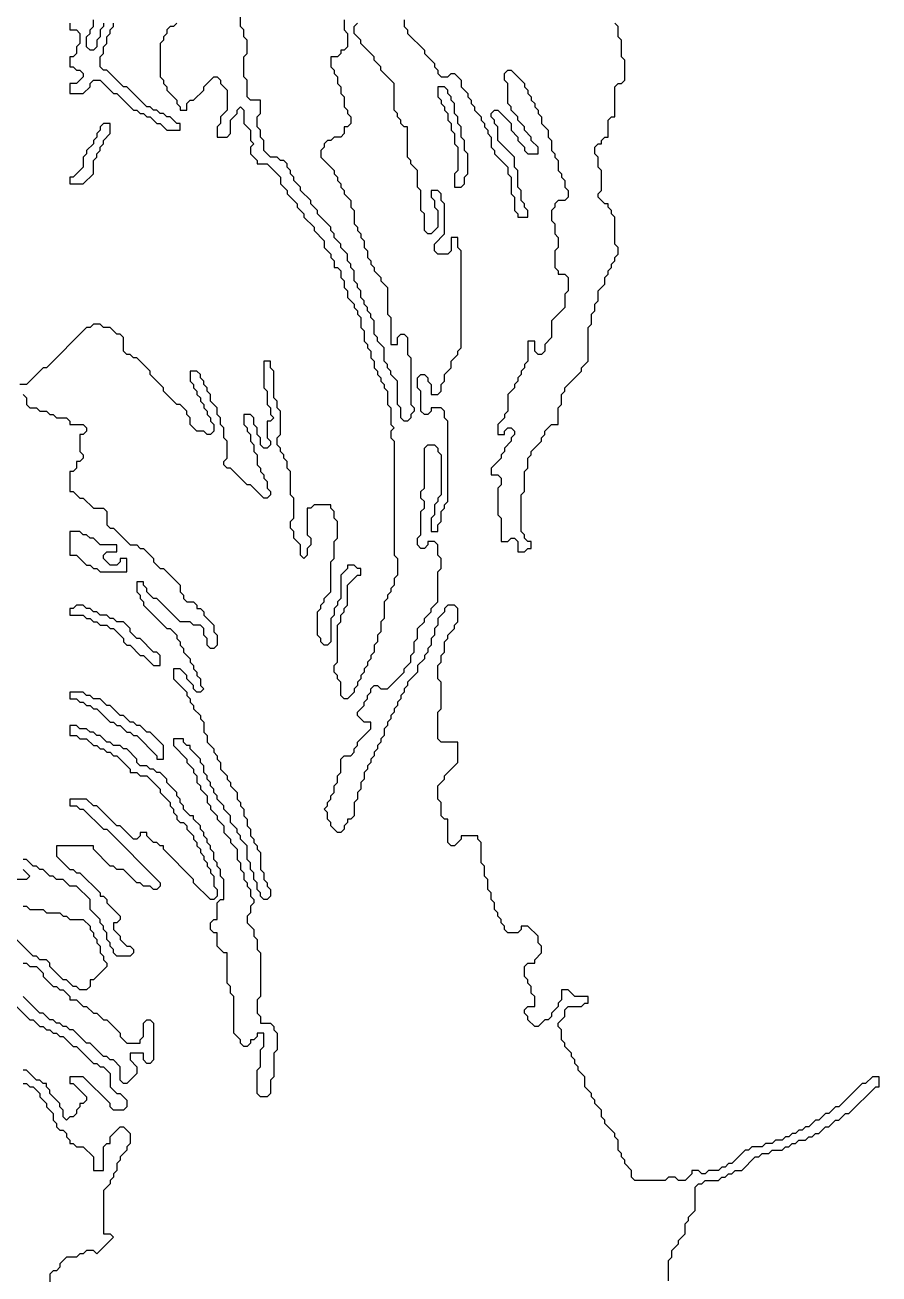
# Model space of a CAD drawing. Header units: metres. Extents: x 0 to 100, y 0 to 128.
# Drawn here: x 67.06 to 73.45, y 82.73 to 92.06 of the extents above; entities that cross this region are included whole.
import ezdxf

# ---------------------------------------------------------------- set-up
doc = ezdxf.new("R2010")
doc.units = ezdxf.units.M

msp = doc.modelspace()

# ---------------------------------------------------------------- linework, layer by layer
for points in [[(68.2, 92.075), (68.175, 92.05), (68.15, 92.05), (68.125, 92.025), (68.125, 92), (68.1, 91.975), (68.1, 91.95), (68.075, 91.925), (68.075, 91.675), (68.1, 91.65), (68.1, 91.625), (68.125, 91.6), (68.125, 91.575), (68.2, 91.5), (68.2, 91.475), (68.225, 91.45), (68.225, 91.425), (68.275, 91.425), (68.275, 91.475), (68.3, 91.5), (68.325, 91.5), (68.4, 91.575), (68.4, 91.6), (68.475, 91.675), (68.5, 91.675), (68.525, 91.65), (68.525, 91.625), (68.575, 91.575), (68.575, 91.425), (68.525, 91.375), (68.525, 91.325), (68.5, 91.3), (68.5, 91.225), (68.575, 91.225), (68.6, 91.25), (68.6, 91.35), (68.65, 91.4), (68.65, 91.425), (68.675, 91.45), (68.7, 91.425), (68.7, 91.325), (68.75, 91.275), (68.75, 91.2), (68.775, 91.175), (68.75, 91.15), (68.75, 91.1), (68.8, 91.05), (68.8, 91.025), (68.875, 91.025), (68.975, 90.925), (68.975, 90.875), (69.025, 90.825), (69.025, 90.8), (69.1, 90.725), (69.1, 90.7), (69.15, 90.65), (69.15, 90.625), (69.225, 90.55), (69.225, 90.525), (69.3, 90.45), (69.3, 90.4), (69.35, 90.35), (69.35, 90.325), (69.375, 90.3), (69.375, 90.25), (69.4, 90.25), (69.425, 90.225), (69.425, 90.175), (69.45, 90.15), (69.45, 90.1), (69.475, 90.075), (69.475, 90.025), (69.525, 89.975), (69.525, 89.95), (69.55, 89.925), (69.55, 89.9), (69.575, 89.875), (69.575, 89.8), (69.6, 89.775), (69.6, 89.7), (69.625, 89.675), (69.625, 89.65), (69.65, 89.625), (69.65, 89.575), (69.675, 89.55), (69.675, 89.5), (69.7, 89.475), (69.7, 89.45), (69.725, 89.425), (69.725, 89.4), (69.75, 89.375), (69.75, 89.35), (69.775, 89.325), (69.775, 89.225), (69.8, 89.2), (69.8, 89.075), (69.825, 89.05), (69.8, 89.025), (69.8, 88.975), (69.825, 88.95), (69.825, 88.1), (69.85, 88.075), (69.85, 87.95), (69.825, 87.925), (69.825, 87.875), (69.8, 87.85), (69.8, 87.825), (69.775, 87.8), (69.775, 87.775), (69.75, 87.75), (69.75, 87.625), (69.725, 87.6), (69.725, 87.525), (69.7, 87.5), (69.7, 87.45), (69.675, 87.425), (69.675, 87.375), (69.65, 87.35), (69.65, 87.325), (69.625, 87.3), (69.625, 87.275), (69.6, 87.25), (69.6, 87.225), (69.575, 87.2), (69.575, 87.175), (69.55, 87.15), (69.55, 87.125), (69.525, 87.1), (69.525, 87.075), (69.475, 87.025), (69.45, 87.025), (69.425, 87.05), (69.425, 87.15), (69.4, 87.175), (69.4, 87.2), (69.375, 87.225), (69.375, 87.275), (69.4, 87.3), (69.4, 87.575), (69.425, 87.6), (69.425, 87.65), (69.45, 87.675), (69.45, 87.7), (69.475, 87.725), (69.475, 87.875), (69.55, 87.95), (69.575, 87.95), (69.575, 88), (69.55, 88), (69.525, 88.025), (69.475, 88.025), (69.475, 88), (69.425, 87.95), (69.425, 87.775), (69.4, 87.75), (69.4, 87.725), (69.375, 87.7), (69.375, 87.65), (69.35, 87.625), (69.35, 87.45), (69.325, 87.425), (69.3, 87.425), (69.275, 87.45), (69.275, 87.475), (69.25, 87.5), (69.25, 87.675), (69.275, 87.7), (69.275, 87.725), (69.3, 87.75), (69.3, 87.775), (69.35, 87.825), (69.35, 88.05), (69.375, 88.075), (69.375, 88.2), (69.4, 88.225), (69.4, 88.35), (69.375, 88.375), (69.375, 88.425), (69.35, 88.45), (69.35, 88.475), (69.225, 88.475), (69.2, 88.45), (69.175, 88.45), (69.175, 88.25), (69.2, 88.225), (69.2, 88.175), (69.175, 88.15), (69.175, 88.1), (69.15, 88.075), (69.125, 88.1), (69.125, 88.175), (69.075, 88.225), (69.075, 88.275), (69.05, 88.3), (69.05, 88.35), (69.075, 88.375), (69.075, 88.525), (69.05, 88.55), (69.05, 88.725), (69.025, 88.75), (69.025, 88.8), (69, 88.825), (69, 88.85), (68.975, 88.875), (68.975, 88.9), (68.95, 88.925), (68.95, 88.975), (68.975, 89), (68.975, 89.175), (68.95, 89.2), (68.95, 89.25), (68.925, 89.275), (68.925, 89.475), (68.9, 89.5), (68.9, 89.55), (68.85, 89.55), (68.85, 89.35), (68.875, 89.325), (68.875, 89.225), (68.9, 89.2), (68.9, 89.15), (68.925, 89.125), (68.9, 89.1), (68.875, 89.1), (68.875, 88.975), (68.9, 88.95), (68.9, 88.925), (68.875, 88.9), (68.85, 88.9), (68.825, 88.925), (68.825, 88.975), (68.8, 89), (68.8, 89.05), (68.775, 89.075), (68.775, 89.125), (68.75, 89.15), (68.7, 89.15), (68.7, 89.075), (68.725, 89.05), (68.725, 89.025), (68.75, 89), (68.75, 88.95), (68.775, 88.925), (68.775, 88.875), (68.8, 88.85), (68.8, 88.775), (68.825, 88.75), (68.825, 88.725), (68.85, 88.7), (68.85, 88.675), (68.875, 88.65), (68.875, 88.6), (68.9, 88.575), (68.9, 88.55), (68.875, 88.525), (68.85, 88.525), (68.75, 88.625), (68.725, 88.625), (68.6, 88.75), (68.575, 88.75), (68.55, 88.775), (68.55, 88.8), (68.575, 88.825), (68.575, 88.95), (68.55, 88.975), (68.55, 89.05), (68.525, 89.075), (68.525, 89.125), (68.5, 89.15), (68.5, 89.2), (68.45, 89.25), (68.45, 89.3), (68.425, 89.325), (68.425, 89.35), (68.4, 89.375), (68.4, 89.4), (68.375, 89.425), (68.375, 89.45), (68.35, 89.475), (68.3, 89.475), (68.3, 89.4), (68.325, 89.375), (68.325, 89.35), (68.35, 89.325), (68.35, 89.3), (68.375, 89.275), (68.375, 89.25), (68.4, 89.225), (68.4, 89.2), (68.425, 89.175), (68.425, 89.15), (68.45, 89.125), (68.45, 89.1), (68.475, 89.075), (68.475, 89.025), (68.45, 89), (68.425, 89), (68.4, 89.025), (68.35, 89.025), (68.3, 89.075), (68.3, 89.125), (68.275, 89.15), (68.275, 89.175), (68.225, 89.225), (68.2, 89.225), (68.1, 89.325), (68.1, 89.35), (68, 89.45), (68, 89.475), (67.9, 89.575), (67.875, 89.575), (67.85, 89.6), (67.825, 89.6), (67.8, 89.625), (67.8, 89.725), (67.775, 89.75), (67.75, 89.75), (67.7, 89.8), (67.65, 89.8), (67.625, 89.825), (67.575, 89.825), (67.55, 89.8), (67.525, 89.8), (67.225, 89.5), (67.2, 89.5), (67.075, 89.375), (67.025, 89.375)], [(67.4, 92.075), (67.4, 92.025), (67.45, 92.025), (67.475, 92), (67.475, 91.925), (67.45, 91.9), (67.45, 91.85), (67.425, 91.825), (67.4, 91.825), (67.4, 91.75), (67.425, 91.75), (67.45, 91.725), (67.475, 91.725), (67.5, 91.7), (67.5, 91.675), (67.45, 91.625), (67.4, 91.625), (67.4, 91.55), (67.5, 91.55), (67.55, 91.6), (67.55, 91.625), (67.575, 91.65), (67.625, 91.65), (67.725, 91.55), (67.75, 91.55), (67.875, 91.425), (67.9, 91.425), (67.925, 91.4), (67.95, 91.4), (67.975, 91.375), (68, 91.375), (68.05, 91.325), (68.075, 91.325), (68.125, 91.275), (68.225, 91.275), (68.225, 91.325), (68.2, 91.325), (68.15, 91.375), (68.125, 91.375), (68.1, 91.4), (68.075, 91.4), (68.05, 91.425), (68.025, 91.425), (68, 91.45), (67.975, 91.45), (67.825, 91.6), (67.8, 91.6), (67.675, 91.725), (67.65, 91.725), (67.625, 91.75), (67.625, 91.825), (67.65, 91.85), (67.65, 91.9), (67.675, 91.925), (67.675, 91.975), (67.7, 92), (67.7, 92.025), (67.725, 92.05), (67.725, 92.075)], [(67.65, 92.075), (67.65, 92.05), (67.625, 92.025), (67.625, 91.975), (67.6, 91.95), (67.6, 91.9), (67.575, 91.875), (67.55, 91.875), (67.525, 91.9), (67.525, 91.975), (67.55, 92), (67.55, 92.025), (67.575, 92.05), (67.575, 92.1)], [(69.45, 92.1), (69.45, 92.025), (69.475, 92), (69.475, 91.9), (69.45, 91.875), (69.425, 91.875), (69.425, 91.85), (69.4, 91.825), (69.35, 91.825), (69.35, 91.75), (69.375, 91.725), (69.375, 91.7), (69.4, 91.675), (69.4, 91.625), (69.425, 91.6), (69.425, 91.55), (69.45, 91.525), (69.45, 91.45), (69.475, 91.425), (69.475, 91.4), (69.5, 91.375), (69.5, 91.325), (69.475, 91.3), (69.45, 91.3), (69.45, 91.25), (69.425, 91.225), (69.375, 91.225), (69.35, 91.2), (69.325, 91.2), (69.3, 91.175), (69.3, 91.15), (69.275, 91.125), (69.275, 91.075), (69.375, 90.975), (69.375, 90.95), (69.4, 90.925), (69.4, 90.9), (69.425, 90.875), (69.425, 90.85), (69.45, 90.825), (69.45, 90.8), (69.5, 90.75), (69.5, 90.7), (69.525, 90.675), (69.525, 90.575), (69.55, 90.55), (69.55, 90.525), (69.575, 90.5), (69.575, 90.475), (69.6, 90.45), (69.6, 90.4), (69.625, 90.375), (69.625, 90.325), (69.65, 90.3), (69.65, 90.275), (69.675, 90.25), (69.675, 90.225), (69.725, 90.175), (69.725, 90.15), (69.775, 90.1), (69.775, 89.9), (69.8, 89.875), (69.8, 89.675), (69.85, 89.675), (69.85, 89.725), (69.875, 89.75), (69.9, 89.75), (69.925, 89.725), (69.925, 89.6), (69.95, 89.575), (69.95, 89.225), (69.975, 89.2), (69.975, 89.175), (69.95, 89.15), (69.95, 89.125), (69.925, 89.1), (69.9, 89.1), (69.875, 89.125), (69.875, 89.2), (69.85, 89.225), (69.85, 89.4), (69.8, 89.45), (69.8, 89.475), (69.775, 89.5), (69.775, 89.525), (69.75, 89.55), (69.75, 89.65), (69.7, 89.7), (69.7, 89.725), (69.675, 89.75), (69.675, 89.85), (69.65, 89.875), (69.65, 89.9), (69.625, 89.925), (69.625, 89.95), (69.6, 89.975), (69.6, 90), (69.575, 90.025), (69.575, 90.075), (69.55, 90.1), (69.55, 90.125), (69.525, 90.15), (69.525, 90.225), (69.5, 90.25), (69.5, 90.275), (69.475, 90.3), (69.475, 90.35), (69.425, 90.4), (69.425, 90.425), (69.375, 90.475), (69.375, 90.5), (69.35, 90.525), (69.35, 90.55), (69.25, 90.65), (69.25, 90.675), (69.2, 90.725), (69.2, 90.75), (69.125, 90.825), (69.125, 90.85), (69.075, 90.9), (69.075, 90.925), (69.05, 90.95), (69.05, 90.975), (69.025, 91), (69.025, 91.025), (69, 91.05), (68.975, 91.05), (68.95, 91.075), (68.9, 91.075), (68.85, 91.125), (68.85, 91.2), (68.825, 91.225), (68.825, 91.275), (68.8, 91.3), (68.8, 91.375), (68.825, 91.4), (68.825, 91.5), (68.75, 91.5), (68.725, 91.525), (68.725, 91.65), (68.7, 91.675), (68.7, 91.825), (68.725, 91.85), (68.725, 91.95), (68.7, 91.975), (68.7, 92.025), (68.675, 92.05), (68.675, 92.125)], [(71.875, 82.675), (71.875, 82.825), (71.9, 82.85), (71.9, 82.9), (71.95, 82.95), (71.95, 82.975), (72, 83.025), (72, 83.1), (72.025, 83.125), (72.025, 83.15), (72.075, 83.2), (72.075, 83.375), (72.1, 83.4), (72.125, 83.4), (72.15, 83.425), (72.25, 83.425), (72.275, 83.45), (72.3, 83.45), (72.325, 83.475), (72.35, 83.475), (72.375, 83.5), (72.425, 83.5), (72.525, 83.6), (72.55, 83.6), (72.575, 83.625), (72.625, 83.625), (72.65, 83.65), (72.725, 83.65), (72.75, 83.675), (72.775, 83.675), (72.8, 83.7), (72.825, 83.7), (72.85, 83.725), (72.9, 83.725), (72.925, 83.75), (72.95, 83.75), (72.975, 83.775), (73, 83.775), (73.05, 83.825), (73.075, 83.825), (73.125, 83.875), (73.15, 83.875), (73.2, 83.925), (73.225, 83.925), (73.425, 84.125), (73.45, 84.125), (73.45, 84.2), (73.4, 84.2), (73.35, 84.15), (73.325, 84.15), (73.15, 83.975), (73.125, 83.975), (73.075, 83.925), (73.05, 83.925), (73, 83.875), (72.975, 83.875), (72.925, 83.825), (72.9, 83.825), (72.875, 83.8), (72.85, 83.8), (72.825, 83.775), (72.8, 83.775), (72.775, 83.75), (72.75, 83.75), (72.725, 83.725), (72.675, 83.725), (72.65, 83.7), (72.6, 83.7), (72.575, 83.675), (72.5, 83.675), (72.475, 83.65), (72.45, 83.65), (72.35, 83.55), (72.325, 83.55), (72.3, 83.525), (72.275, 83.525), (72.25, 83.5), (72.175, 83.5), (72.15, 83.475), (72.125, 83.475), (72.1, 83.5), (72.05, 83.5), (72.05, 83.475), (72, 83.425), (71.95, 83.425), (71.925, 83.45), (71.875, 83.45), (71.85, 83.425), (71.625, 83.425), (71.6, 83.45), (71.6, 83.5), (71.55, 83.55), (71.55, 83.575), (71.525, 83.6), (71.525, 83.625), (71.5, 83.65), (71.5, 83.725), (71.475, 83.75), (71.475, 83.775), (71.4, 83.85), (71.4, 83.875), (71.375, 83.9), (71.375, 83.95), (71.325, 84), (71.325, 84.025), (71.3, 84.05), (71.3, 84.075), (71.25, 84.125), (71.25, 84.2), (71.2, 84.25), (71.2, 84.275), (71.175, 84.3), (71.175, 84.325), (71.15, 84.35), (71.15, 84.375), (71.1, 84.425), (71.1, 84.45), (71.075, 84.475), (71.075, 84.55), (71.05, 84.575), (71.05, 84.6), (71.1, 84.65), (71.1, 84.7), (71.125, 84.725), (71.225, 84.725), (71.25, 84.75), (71.275, 84.75), (71.275, 84.8), (71.175, 84.8), (71.125, 84.85), (71.075, 84.85), (71.075, 84.775), (71.05, 84.75), (71.05, 84.725), (71, 84.675), (71, 84.65), (70.975, 84.625), (70.95, 84.625), (70.9, 84.575), (70.875, 84.575), (70.825, 84.625), (70.825, 84.65), (70.8, 84.675), (70.8, 84.7), (70.825, 84.725), (70.875, 84.725), (70.875, 84.8), (70.85, 84.825), (70.85, 84.875), (70.825, 84.9), (70.825, 84.925), (70.8, 84.95), (70.8, 85.025), (70.825, 85.05), (70.875, 85.05), (70.875, 85.075), (70.925, 85.125), (70.925, 85.175), (70.9, 85.2), (70.9, 85.25), (70.825, 85.325), (70.775, 85.325), (70.775, 85.3), (70.75, 85.275), (70.675, 85.275), (70.65, 85.3), (70.65, 85.325), (70.625, 85.35), (70.625, 85.375), (70.6, 85.4), (70.6, 85.425), (70.575, 85.45), (70.575, 85.5), (70.55, 85.525), (70.55, 85.575), (70.525, 85.6), (70.525, 85.675), (70.5, 85.7), (70.5, 85.775), (70.475, 85.8), (70.475, 85.95), (70.45, 85.975), (70.45, 86), (70.325, 86), (70.325, 85.975), (70.275, 85.925), (70.25, 85.925), (70.225, 85.95), (70.225, 86.125), (70.2, 86.125), (70.175, 86.15), (70.175, 86.25), (70.15, 86.275), (70.15, 86.375), (70.2, 86.425), (70.2, 86.45), (70.3, 86.55), (70.3, 86.7), (70.175, 86.7), (70.15, 86.725), (70.15, 86.925), (70.175, 86.95), (70.175, 87.15), (70.15, 87.175), (70.15, 87.275), (70.175, 87.3), (70.175, 87.35), (70.2, 87.375), (70.2, 87.45), (70.225, 87.475), (70.225, 87.5), (70.275, 87.55), (70.275, 87.575), (70.3, 87.6), (70.3, 87.7), (70.275, 87.725), (70.225, 87.725), (70.2, 87.7), (70.2, 87.675), (70.15, 87.625), (70.15, 87.575), (70.125, 87.55), (70.125, 87.5), (70.1, 87.475), (70.1, 87.425), (70.075, 87.4), (70.075, 87.375), (70.05, 87.35), (70.05, 87.325), (70, 87.275), (70, 87.225), (69.925, 87.15), (69.925, 87.125), (69.9, 87.1), (69.9, 87.075), (69.875, 87.05), (69.875, 87.025), (69.85, 87), (69.85, 86.975), (69.825, 86.95), (69.825, 86.925), (69.8, 86.9), (69.8, 86.875), (69.775, 86.85), (69.775, 86.825), (69.75, 86.8), (69.75, 86.75), (69.725, 86.725), (69.725, 86.7), (69.7, 86.675), (69.7, 86.65), (69.675, 86.625), (69.675, 86.6), (69.65, 86.575), (69.65, 86.55), (69.625, 86.525), (69.625, 86.5), (69.6, 86.475), (69.6, 86.425), (69.575, 86.4), (69.575, 86.35), (69.55, 86.325), (69.55, 86.275), (69.525, 86.25), (69.525, 86.15), (69.5, 86.125), (69.475, 86.125), (69.475, 86.1), (69.45, 86.075), (69.45, 86.05), (69.425, 86.025), (69.4, 86.025), (69.35, 86.075), (69.35, 86.1), (69.325, 86.125), (69.325, 86.175), (69.3, 86.2), (69.325, 86.225), (69.325, 86.25), (69.35, 86.275), (69.35, 86.3), (69.375, 86.325), (69.375, 86.375), (69.4, 86.4), (69.4, 86.45), (69.425, 86.475), (69.425, 86.575), (69.45, 86.6), (69.5, 86.6), (69.525, 86.625), (69.525, 86.65), (69.55, 86.675), (69.55, 86.7), (69.65, 86.8), (69.65, 86.85), (69.6, 86.85), (69.55, 86.9), (69.55, 86.925), (69.6, 86.975), (69.6, 87), (69.625, 87.025), (69.625, 87.05), (69.65, 87.075), (69.65, 87.1), (69.675, 87.125), (69.7, 87.125), (69.725, 87.1), (69.775, 87.1), (69.9, 87.225), (69.9, 87.25), (69.95, 87.3), (69.95, 87.35), (69.975, 87.375), (69.975, 87.45), (70, 87.475), (70, 87.55), (70.05, 87.6), (70.05, 87.625), (70.1, 87.675), (70.1, 87.7), (70.15, 87.75), (70.15, 87.975), (70.175, 88), (70.175, 88.075), (70.15, 88.1), (70.15, 88.175), (70.125, 88.2), (70.075, 88.2), (70.075, 88.175), (70.05, 88.15), (70.025, 88.15), (70, 88.175), (70, 88.225), (70.025, 88.25), (70.025, 88.425), (70.05, 88.45), (70.05, 88.5), (70.025, 88.525), (70.025, 88.575), (70.05, 88.6), (70.05, 88.9), (70.075, 88.925), (70.125, 88.925), (70.15, 88.9), (70.15, 88.875), (70.175, 88.85), (70.175, 88.55), (70.15, 88.525), (70.15, 88.5), (70.125, 88.475), (70.125, 88.4), (70.1, 88.375), (70.1, 88.275), (70.15, 88.275), (70.15, 88.325), (70.175, 88.35), (70.175, 88.425), (70.2, 88.45), (70.2, 88.475), (70.225, 88.5), (70.225, 89.1), (70.2, 89.125), (70.2, 89.175), (70.175, 89.2), (70.1, 89.2), (70.1, 89.175), (70.075, 89.15), (70.05, 89.15), (70.025, 89.175), (70.025, 89.325), (70, 89.35), (70, 89.425), (70.025, 89.45), (70.05, 89.45), (70.075, 89.425), (70.075, 89.4), (70.1, 89.375), (70.1, 89.3), (70.15, 89.3), (70.175, 89.325), (70.175, 89.375), (70.2, 89.4), (70.2, 89.45), (70.25, 89.5), (70.25, 89.55), (70.3, 89.6), (70.3, 89.625), (70.325, 89.65), (70.325, 90.375), (70.3, 90.4), (70.3, 90.475), (70.25, 90.475), (70.25, 90.375), (70.225, 90.35), (70.15, 90.35), (70.125, 90.375), (70.125, 90.425), (70.2, 90.5), (70.2, 90.725), (70.175, 90.75), (70.175, 90.8), (70.15, 90.825), (70.1, 90.825), (70.1, 90.775), (70.125, 90.75), (70.125, 90.7), (70.15, 90.675), (70.15, 90.55), (70.1, 90.5), (70.075, 90.5), (70.05, 90.525), (70.05, 90.65), (70.025, 90.675), (70.025, 90.825), (70, 90.85), (70, 90.975), (69.95, 91.025), (69.95, 91.05), (69.925, 91.075), (69.925, 91.3), (69.9, 91.3), (69.875, 91.325), (69.875, 91.35), (69.85, 91.375), (69.85, 91.4), (69.825, 91.425), (69.825, 91.625), (69.725, 91.725), (69.725, 91.75), (69.675, 91.8), (69.675, 91.825), (69.575, 91.925), (69.575, 91.95), (69.525, 92), (69.525, 92.05), (69.55, 92.075)], [(69.9, 92.1), (69.9, 92.05), (69.925, 92.025), (69.925, 92), (70.05, 91.875), (70.05, 91.85), (70.125, 91.775), (70.125, 91.75), (70.15, 91.725), (70.15, 91.7), (70.175, 91.675), (70.225, 91.675), (70.25, 91.7), (70.275, 91.7), (70.325, 91.65), (70.325, 91.6), (70.375, 91.55), (70.375, 91.525), (70.4, 91.5), (70.4, 91.475), (70.425, 91.45), (70.425, 91.425), (70.475, 91.375), (70.475, 91.35), (70.5, 91.325), (70.5, 91.3), (70.525, 91.275), (70.525, 91.25), (70.55, 91.225), (70.55, 91.15), (70.575, 91.125), (70.575, 91.1), (70.675, 91), (70.675, 90.95), (70.7, 90.925), (70.7, 90.8), (70.725, 90.775), (70.725, 90.675), (70.75, 90.65), (70.75, 90.625), (70.825, 90.625), (70.825, 90.675), (70.8, 90.7), (70.8, 90.725), (70.775, 90.75), (70.775, 90.825), (70.75, 90.85), (70.75, 90.975), (70.725, 91), (70.725, 91.075), (70.6, 91.2), (70.6, 91.3), (70.575, 91.325), (70.575, 91.35), (70.55, 91.375), (70.55, 91.4), (70.575, 91.425), (70.6, 91.425), (70.7, 91.325), (70.7, 91.275), (70.75, 91.225), (70.75, 91.2), (70.8, 91.15), (70.8, 91.125), (70.825, 91.1), (70.9, 91.1), (70.9, 91.15), (70.85, 91.2), (70.85, 91.225), (70.8, 91.275), (70.8, 91.3), (70.75, 91.35), (70.75, 91.375), (70.7, 91.425), (70.7, 91.45), (70.675, 91.475), (70.675, 91.625), (70.65, 91.65), (70.65, 91.7), (70.675, 91.725), (70.7, 91.725), (70.8, 91.625), (70.8, 91.6), (70.825, 91.575), (70.825, 91.55), (70.85, 91.525), (70.85, 91.5), (70.875, 91.475), (70.875, 91.45), (70.9, 91.425), (70.9, 91.4), (70.925, 91.375), (70.925, 91.325), (70.975, 91.275), (70.975, 91.225), (71, 91.2), (71, 91.125), (71.025, 91.1), (71.025, 91.075), (71.05, 91.05), (71.05, 90.975), (71.075, 90.95), (71.075, 90.925), (71.1, 90.9), (71.1, 90.85), (71.125, 90.825), (71.125, 90.775), (71.1, 90.75), (71.05, 90.75), (71.025, 90.725), (71.025, 90.7), (71, 90.675), (71, 90.6), (71.025, 90.575), (71.025, 90.5), (71.05, 90.475), (71.05, 90.4), (71.025, 90.375), (71.025, 90.25), (71.05, 90.225), (71.05, 90.2), (71.1, 90.2), (71.125, 90.175), (71.125, 90.075), (71.1, 90.05), (71.1, 89.95), (71, 89.85), (71, 89.725), (70.95, 89.675), (70.95, 89.625), (70.925, 89.6), (70.9, 89.6), (70.875, 89.625), (70.875, 89.7), (70.825, 89.7), (70.825, 89.55), (70.8, 89.525), (70.8, 89.5), (70.775, 89.475), (70.775, 89.45), (70.75, 89.425), (70.75, 89.4), (70.725, 89.375), (70.725, 89.35), (70.675, 89.3), (70.675, 89.175), (70.65, 89.15), (70.65, 89.125), (70.6, 89.075), (70.6, 89), (70.65, 89), (70.65, 89.025), (70.675, 89.05), (70.7, 89.05), (70.725, 89.025), (70.725, 89), (70.7, 88.975), (70.7, 88.95), (70.65, 88.9), (70.65, 88.875), (70.625, 88.85), (70.625, 88.825), (70.55, 88.75), (70.55, 88.7), (70.6, 88.7), (70.625, 88.675), (70.625, 88.625), (70.6, 88.6), (70.6, 88.4), (70.625, 88.375), (70.625, 88.2), (70.675, 88.2), (70.7, 88.225), (70.725, 88.225), (70.75, 88.2), (70.75, 88.125), (70.8, 88.125), (70.825, 88.15), (70.85, 88.15), (70.85, 88.2), (70.825, 88.2), (70.8, 88.225), (70.8, 88.25), (70.775, 88.275), (70.775, 88.55), (70.8, 88.575), (70.8, 88.725), (70.825, 88.75), (70.825, 88.825), (70.85, 88.85), (70.85, 88.875), (70.925, 88.95), (70.925, 88.975), (70.95, 89), (70.95, 89.025), (71, 89.075), (71.05, 89.075), (71.05, 89.2), (71.075, 89.225), (71.075, 89.3), (71.1, 89.325), (71.1, 89.35), (71.225, 89.475), (71.225, 89.5), (71.275, 89.55), (71.275, 89.8), (71.3, 89.825), (71.3, 89.9), (71.325, 89.925), (71.325, 89.975), (71.35, 90), (71.35, 90.075), (71.4, 90.125), (71.4, 90.175), (71.425, 90.2), (71.425, 90.225), (71.45, 90.25), (71.45, 90.275), (71.475, 90.3), (71.475, 90.325), (71.5, 90.35), (71.5, 90.4), (71.475, 90.425), (71.475, 90.625), (71.45, 90.65), (71.45, 90.675), (71.425, 90.7), (71.425, 90.725), (71.4, 90.725), (71.35, 90.775), (71.35, 90.8), (71.375, 90.825), (71.375, 90.975), (71.35, 91), (71.35, 91.075), (71.325, 91.1), (71.325, 91.15), (71.35, 91.175), (71.375, 91.175), (71.375, 91.2), (71.4, 91.225), (71.425, 91.225), (71.425, 91.35), (71.45, 91.375), (71.475, 91.375), (71.475, 91.6), (71.5, 91.625), (71.525, 91.625), (71.55, 91.65), (71.55, 91.8), (71.525, 91.825), (71.525, 91.95), (71.5, 91.975), (71.5, 92.05), (71.475, 92.075)], [(67.05, 89.3), (67.075, 89.275), (67.075, 89.225), (67.1, 89.2), (67.15, 89.2), (67.175, 89.175), (67.225, 89.175), (67.25, 89.15), (67.275, 89.15), (67.3, 89.125), (67.375, 89.125), (67.4, 89.1), (67.4, 89.075), (67.5, 89.075), (67.525, 89.05), (67.525, 89.025), (67.5, 89), (67.475, 89), (67.475, 88.875), (67.5, 88.85), (67.5, 88.825), (67.475, 88.8), (67.45, 88.8), (67.45, 88.75), (67.425, 88.725), (67.4, 88.725), (67.4, 88.575), (67.425, 88.575), (67.475, 88.525), (67.5, 88.525), (67.575, 88.45), (67.65, 88.45), (67.675, 88.425), (67.675, 88.325), (67.7, 88.3), (67.725, 88.3), (67.85, 88.175), (67.9, 88.175), (67.925, 88.15), (67.95, 88.15), (68.025, 88.075), (68.025, 88.05), (68.075, 88), (68.1, 88), (68.225, 87.875), (68.225, 87.825), (68.25, 87.8), (68.25, 87.775), (68.275, 87.75), (68.325, 87.75), (68.35, 87.725), (68.35, 87.7), (68.375, 87.7), (68.4, 87.675), (68.4, 87.65), (68.475, 87.575), (68.475, 87.525), (68.5, 87.5), (68.5, 87.425), (68.475, 87.4), (68.45, 87.4), (68.425, 87.425), (68.425, 87.475), (68.4, 87.5), (68.4, 87.55), (68.375, 87.575), (68.325, 87.575), (68.3, 87.6), (68.225, 87.6), (68.05, 87.775), (68.025, 87.775), (67.975, 87.825), (67.975, 87.85), (67.95, 87.875), (67.95, 87.9), (67.9, 87.9), (67.9, 87.825), (67.925, 87.8), (67.925, 87.775), (67.95, 87.75), (67.95, 87.725), (68.125, 87.55), (68.15, 87.55), (68.2, 87.5), (68.2, 87.475), (68.225, 87.45), (68.225, 87.425), (68.25, 87.4), (68.25, 87.375), (68.3, 87.325), (68.3, 87.3), (68.325, 87.275), (68.325, 87.25), (68.35, 87.225), (68.35, 87.2), (68.375, 87.175), (68.375, 87.125), (68.4, 87.1), (68.375, 87.075), (68.35, 87.075), (68.325, 87.1), (68.325, 87.125), (68.275, 87.175), (68.275, 87.2), (68.225, 87.25), (68.175, 87.25), (68.175, 87.175), (68.275, 87.075), (68.275, 87.05), (68.3, 87.025), (68.3, 87), (68.325, 86.975), (68.325, 86.95), (68.375, 86.9), (68.375, 86.875), (68.4, 86.85), (68.4, 86.775), (68.425, 86.75), (68.425, 86.7), (68.475, 86.65), (68.475, 86.625), (68.5, 86.6), (68.5, 86.575), (68.525, 86.55), (68.525, 86.5), (68.575, 86.45), (68.575, 86.425), (68.6, 86.4), (68.6, 86.375), (68.65, 86.325), (68.65, 86.275), (68.675, 86.25), (68.675, 86.225), (68.7, 86.2), (68.7, 86.15), (68.725, 86.125), (68.725, 86.075), (68.75, 86.05), (68.75, 86), (68.775, 85.975), (68.775, 85.95), (68.8, 85.925), (68.8, 85.9), (68.825, 85.875), (68.825, 85.75), (68.85, 85.725), (68.85, 85.675), (68.875, 85.65), (68.875, 85.625), (68.9, 85.6), (68.9, 85.55), (68.875, 85.525), (68.85, 85.525), (68.825, 85.55), (68.825, 85.575), (68.8, 85.6), (68.8, 85.65), (68.775, 85.675), (68.775, 85.725), (68.75, 85.75), (68.75, 85.8), (68.725, 85.825), (68.725, 85.925), (68.675, 85.975), (68.675, 86), (68.65, 86.025), (68.65, 86.05), (68.6, 86.1), (68.6, 86.15), (68.55, 86.2), (68.55, 86.225), (68.5, 86.275), (68.5, 86.3), (68.475, 86.325), (68.475, 86.35), (68.45, 86.375), (68.45, 86.4), (68.425, 86.425), (68.425, 86.45), (68.4, 86.475), (68.4, 86.525), (68.375, 86.55), (68.375, 86.575), (68.3, 86.65), (68.3, 86.675), (68.275, 86.675), (68.25, 86.7), (68.25, 86.725), (68.175, 86.725), (68.175, 86.675), (68.275, 86.575), (68.275, 86.55), (68.325, 86.5), (68.325, 86.475), (68.35, 86.45), (68.35, 86.4), (68.375, 86.375), (68.375, 86.35), (68.425, 86.3), (68.425, 86.25), (68.45, 86.225), (68.45, 86.2), (68.5, 86.15), (68.5, 86.125), (68.55, 86.075), (68.55, 86.025), (68.6, 85.975), (68.6, 85.95), (68.65, 85.9), (68.65, 85.825), (68.675, 85.8), (68.675, 85.75), (68.7, 85.725), (68.7, 85.675), (68.725, 85.65), (68.725, 85.625), (68.75, 85.6), (68.75, 85.55), (68.775, 85.525), (68.775, 85.5), (68.75, 85.475), (68.75, 85.425), (68.725, 85.4), (68.725, 85.35), (68.775, 85.3), (68.775, 85.25), (68.8, 85.225), (68.8, 85.15), (68.825, 85.125), (68.825, 84.8), (68.8, 84.775), (68.8, 84.675), (68.825, 84.65), (68.825, 84.6), (68.9, 84.6), (68.925, 84.575), (68.925, 84.55), (68.95, 84.525), (68.95, 84.4), (68.925, 84.375), (68.925, 84.2), (68.9, 84.175), (68.9, 84.075), (68.875, 84.05), (68.825, 84.05), (68.8, 84.075), (68.8, 84.25), (68.825, 84.275), (68.825, 84.4), (68.85, 84.425), (68.85, 84.525), (68.8, 84.525), (68.8, 84.5), (68.775, 84.475), (68.75, 84.475), (68.75, 84.45), (68.725, 84.425), (68.7, 84.425), (68.675, 84.45), (68.675, 84.475), (68.625, 84.525), (68.625, 84.8), (68.6, 84.825), (68.6, 84.875), (68.575, 84.9), (68.575, 85.125), (68.55, 85.125), (68.5, 85.175), (68.5, 85.275), (68.475, 85.275), (68.45, 85.3), (68.45, 85.35), (68.475, 85.375), (68.5, 85.375), (68.5, 85.5), (68.525, 85.525), (68.55, 85.525), (68.55, 85.675), (68.525, 85.7), (68.525, 85.75), (68.5, 85.775), (68.5, 85.8), (68.475, 85.825), (68.475, 85.875), (68.45, 85.9), (68.45, 85.925), (68.425, 85.95), (68.425, 85.975), (68.4, 86), (68.4, 86.025), (68.375, 86.05), (68.375, 86.075), (68.325, 86.125), (68.325, 86.15), (68.3, 86.15), (68.25, 86.2), (68.25, 86.225), (68.225, 86.25), (68.225, 86.275), (68.2, 86.3), (68.2, 86.325), (68.125, 86.4), (68.125, 86.425), (68.075, 86.475), (68.05, 86.475), (68.025, 86.5), (68, 86.5), (67.975, 86.525), (67.925, 86.525), (67.9, 86.55), (67.9, 86.575), (67.825, 86.65), (67.8, 86.65), (67.775, 86.675), (67.725, 86.675), (67.7, 86.7), (67.675, 86.7), (67.625, 86.75), (67.6, 86.75), (67.575, 86.775), (67.55, 86.775), (67.525, 86.8), (67.475, 86.8), (67.45, 86.825), (67.4, 86.825), (67.4, 86.75), (67.45, 86.75), (67.475, 86.725), (67.525, 86.725), (67.575, 86.675), (67.6, 86.675), (67.625, 86.65), (67.65, 86.65), (67.675, 86.625), (67.7, 86.625), (67.725, 86.6), (67.75, 86.6), (67.85, 86.5), (67.85, 86.475), (67.9, 86.475), (67.925, 86.45), (67.975, 86.45), (68.075, 86.35), (68.075, 86.325), (68.15, 86.25), (68.15, 86.225), (68.175, 86.2), (68.175, 86.175), (68.2, 86.15), (68.2, 86.125), (68.225, 86.1), (68.25, 86.1), (68.275, 86.075), (68.275, 86.05), (68.325, 86), (68.325, 85.975), (68.35, 85.95), (68.35, 85.925), (68.375, 85.9), (68.375, 85.875), (68.4, 85.85), (68.4, 85.825), (68.425, 85.8), (68.425, 85.775), (68.45, 85.75), (68.45, 85.725), (68.475, 85.7), (68.475, 85.625), (68.5, 85.6), (68.5, 85.55), (68.475, 85.525), (68.45, 85.525), (68.325, 85.65), (68.325, 85.675), (68.1, 85.9), (68.1, 85.925), (68.075, 85.925), (68.05, 85.95), (68.025, 85.95), (67.975, 86), (67.975, 86.025), (67.925, 86.025), (67.925, 86), (67.9, 85.975), (67.875, 85.975), (67.775, 86.075), (67.75, 86.075), (67.6, 86.225), (67.575, 86.225), (67.525, 86.275), (67.4, 86.275), (67.4, 86.225), (67.45, 86.225), (67.475, 86.2), (67.5, 86.2), (67.65, 86.05), (67.675, 86.05), (68.075, 85.65), (68.075, 85.625), (68.05, 85.6), (68.025, 85.6), (68, 85.625), (67.95, 85.625), (67.925, 85.65), (67.9, 85.65), (67.8, 85.75), (67.75, 85.75), (67.725, 85.775), (67.7, 85.775), (67.575, 85.9), (67.575, 85.925), (67.3, 85.925), (67.3, 85.85), (67.4, 85.75), (67.425, 85.75), (67.45, 85.725), (67.475, 85.725), (67.625, 85.575), (67.625, 85.55), (67.65, 85.55), (67.675, 85.525), (67.675, 85.5), (67.775, 85.4), (67.775, 85.375), (67.75, 85.35), (67.725, 85.35), (67.725, 85.3), (67.775, 85.25), (67.775, 85.225), (67.825, 85.175), (67.85, 85.175), (67.875, 85.15), (67.875, 85.125), (67.85, 85.1), (67.75, 85.1), (67.725, 85.125), (67.725, 85.15), (67.7, 85.175), (67.7, 85.2), (67.675, 85.225), (67.675, 85.275), (67.65, 85.3), (67.65, 85.325), (67.625, 85.35), (67.625, 85.375), (67.55, 85.45), (67.55, 85.525), (67.45, 85.625), (67.4, 85.625), (67.35, 85.675), (67.3, 85.675), (67.275, 85.7), (67.25, 85.7), (67.2, 85.75), (67.175, 85.75), (67.15, 85.775), (67.125, 85.775), (67.075, 85.825), (67.05, 85.825)], [(67.05, 85.75), (67.1, 85.7), (67.075, 85.675), (67, 85.675)], [(67.05, 85.475), (67.075, 85.475), (67.1, 85.45), (67.2, 85.45), (67.225, 85.425), (67.325, 85.425), (67.35, 85.4), (67.375, 85.4), (67.4, 85.375), (67.5, 85.375), (67.55, 85.325), (67.55, 85.3), (67.575, 85.275), (67.575, 85.25), (67.6, 85.225), (67.6, 85.2), (67.625, 85.175), (67.625, 85.125), (67.65, 85.1), (67.65, 85.075), (67.675, 85.05), (67.675, 85.025), (67.575, 84.925), (67.55, 84.925), (67.55, 84.875), (67.525, 84.85), (67.475, 84.85), (67.45, 84.875), (67.425, 84.875), (67.375, 84.925), (67.35, 84.925), (67.25, 85.025), (67.25, 85.05), (67.225, 85.075), (67.175, 85.075), (67.15, 85.1), (67.125, 85.1), (66.9, 85.325)], [(67.05, 85.05), (67.075, 85.05), (67.1, 85.025), (67.15, 85.025), (67.2, 84.975), (67.2, 84.95), (67.275, 84.875), (67.3, 84.875), (67.325, 84.85), (67.35, 84.85), (67.4, 84.8), (67.4, 84.775), (67.45, 84.775), (67.5, 84.725), (67.525, 84.725), (67.575, 84.675), (67.6, 84.675), (67.65, 84.625), (67.675, 84.625), (67.775, 84.525), (67.775, 84.5), (67.825, 84.45), (67.925, 84.45), (67.925, 84.475), (67.95, 84.5), (67.95, 84.6), (67.975, 84.625), (68, 84.625), (68.025, 84.6), (68.025, 84.325), (68, 84.3), (67.975, 84.3), (67.95, 84.325), (67.95, 84.375), (67.85, 84.375), (67.85, 84.325), (67.9, 84.275), (67.9, 84.225), (67.825, 84.15), (67.8, 84.15), (67.775, 84.175), (67.775, 84.275), (67.725, 84.325), (67.7, 84.325), (67.675, 84.35), (67.65, 84.35), (67.55, 84.45), (67.525, 84.45), (67.425, 84.55), (67.4, 84.55), (67.375, 84.575), (67.35, 84.575), (67.325, 84.6), (67.3, 84.6), (67.275, 84.625), (67.25, 84.625), (67.2, 84.675), (67.175, 84.675), (67.05, 84.8)], [(66.975, 84.75), (67.1, 84.625), (67.125, 84.625), (67.175, 84.575), (67.2, 84.575), (67.225, 84.55), (67.25, 84.55), (67.275, 84.525), (67.3, 84.525), (67.325, 84.5), (67.35, 84.5), (67.425, 84.425), (67.45, 84.425), (67.575, 84.3), (67.6, 84.3), (67.625, 84.275), (67.65, 84.275), (67.7, 84.225), (67.7, 84.125), (67.75, 84.075), (67.775, 84.075), (67.825, 84.025), (67.825, 83.975), (67.8, 83.95), (67.725, 83.95), (67.7, 83.975), (67.7, 84), (67.5, 84.2), (67.4, 84.2), (67.4, 84.15), (67.425, 84.15), (67.525, 84.05), (67.525, 84.025), (67.5, 84), (67.475, 84), (67.475, 83.975), (67.45, 83.95), (67.45, 83.925), (67.425, 83.9), (67.4, 83.9), (67.375, 83.875), (67.35, 83.9), (67.35, 83.95), (67.325, 83.975), (67.325, 84), (67.25, 84.075), (67.25, 84.1), (67.225, 84.125), (67.225, 84.15), (67.2, 84.15), (67.175, 84.175), (67.15, 84.175), (67.075, 84.25), (67.05, 84.25)], [(67.05, 84.15), (67.075, 84.15), (67.1, 84.125), (67.125, 84.125), (67.175, 84.075), (67.175, 84.05), (67.225, 84), (67.225, 83.975), (67.275, 83.925), (67.275, 83.875), (67.3, 83.85), (67.3, 83.825), (67.325, 83.8), (67.35, 83.8), (67.375, 83.775), (67.375, 83.75), (67.4, 83.725), (67.4, 83.7), (67.425, 83.7), (67.45, 83.675), (67.5, 83.675), (67.575, 83.6), (67.575, 83.5), (67.65, 83.5), (67.65, 83.675), (67.675, 83.7), (67.7, 83.7), (67.7, 83.75), (67.775, 83.825), (67.8, 83.825), (67.85, 83.775), (67.85, 83.7), (67.825, 83.675), (67.825, 83.65), (67.775, 83.6), (67.775, 83.575), (67.75, 83.55), (67.75, 83.5), (67.725, 83.475), (67.725, 83.45), (67.7, 83.425), (67.7, 83.4), (67.65, 83.35), (67.65, 83.025), (67.7, 83.025), (67.725, 83), (67.6, 82.875), (67.575, 82.9), (67.525, 82.9), (67.5, 82.875), (67.475, 82.875), (67.45, 82.85), (67.375, 82.85), (67.325, 82.8), (67.325, 82.775), (67.3, 82.75), (67.275, 82.75), (67.25, 82.725), (67.25, 82.625)]]:
    msp.add_lwpolyline(points)
for points in [[(70.15, 91.6), (70.15, 91.525), (70.175, 91.5), (70.175, 91.475), (70.2, 91.45), (70.2, 91.425), (70.225, 91.4), (70.225, 91.35), (70.25, 91.325), (70.25, 91.275), (70.275, 91.25), (70.275, 91.175), (70.3, 91.15), (70.3, 90.975), (70.275, 90.95), (70.275, 90.85), (70.325, 90.85), (70.35, 90.875), (70.35, 90.925), (70.375, 90.95), (70.375, 91.1), (70.35, 91.125), (70.35, 91.2), (70.325, 91.225), (70.325, 91.3), (70.3, 91.325), (70.3, 91.375), (70.275, 91.4), (70.275, 91.475), (70.25, 91.5), (70.25, 91.525), (70.225, 91.55), (70.225, 91.575), (70.2, 91.6)], [(67.65, 91.325), (67.625, 91.3), (67.625, 91.275), (67.6, 91.25), (67.6, 91.225), (67.575, 91.2), (67.575, 91.175), (67.525, 91.125), (67.525, 91.1), (67.5, 91.075), (67.5, 91), (67.425, 90.925), (67.4, 90.925), (67.4, 90.875), (67.5, 90.875), (67.575, 90.95), (67.575, 91.05), (67.6, 91.075), (67.6, 91.1), (67.625, 91.125), (67.625, 91.15), (67.65, 91.175), (67.65, 91.2), (67.7, 91.25), (67.7, 91.325)], [(67.4, 88.275), (67.4, 88.1), (67.45, 88.1), (67.525, 88.025), (67.55, 88.025), (67.575, 88), (67.6, 88), (67.625, 87.975), (67.825, 87.975), (67.825, 88.075), (67.775, 88.075), (67.775, 88.05), (67.75, 88.025), (67.7, 88.025), (67.65, 88.075), (67.65, 88.1), (67.675, 88.125), (67.75, 88.125), (67.75, 88.175), (67.625, 88.175), (67.575, 88.225), (67.55, 88.225), (67.525, 88.25), (67.5, 88.25), (67.475, 88.275)], [(67.45, 87.725), (67.425, 87.7), (67.4, 87.7), (67.4, 87.65), (67.5, 87.65), (67.525, 87.625), (67.55, 87.625), (67.575, 87.6), (67.6, 87.6), (67.625, 87.575), (67.675, 87.575), (67.7, 87.55), (67.725, 87.55), (67.8, 87.475), (67.8, 87.45), (67.825, 87.425), (67.85, 87.425), (67.925, 87.35), (67.95, 87.35), (68.025, 87.275), (68.075, 87.275), (68.075, 87.35), (68.05, 87.375), (68.025, 87.375), (67.925, 87.475), (67.9, 87.475), (67.85, 87.525), (67.85, 87.55), (67.8, 87.6), (67.75, 87.6), (67.725, 87.625), (67.7, 87.625), (67.675, 87.65), (67.625, 87.65), (67.6, 87.675), (67.575, 87.675), (67.55, 87.7), (67.525, 87.7), (67.5, 87.725)], [(67.4, 87.075), (67.4, 87.025), (67.45, 87.025), (67.475, 87), (67.5, 87), (67.525, 86.975), (67.55, 86.975), (67.575, 86.95), (67.6, 86.95), (67.7, 86.85), (67.725, 86.85), (67.75, 86.825), (67.775, 86.825), (67.825, 86.775), (67.85, 86.775), (67.875, 86.75), (67.9, 86.75), (68.05, 86.6), (68.05, 86.575), (68.1, 86.575), (68.1, 86.675), (68, 86.775), (67.975, 86.775), (67.925, 86.825), (67.9, 86.825), (67.875, 86.85), (67.85, 86.85), (67.8, 86.9), (67.775, 86.9), (67.7, 86.975), (67.675, 86.975), (67.625, 87.025), (67.575, 87.025), (67.55, 87.05), (67.525, 87.05), (67.5, 87.075)]]:
    msp.add_lwpolyline(points, close=True)

doc.saveas('drawing.dxf')
